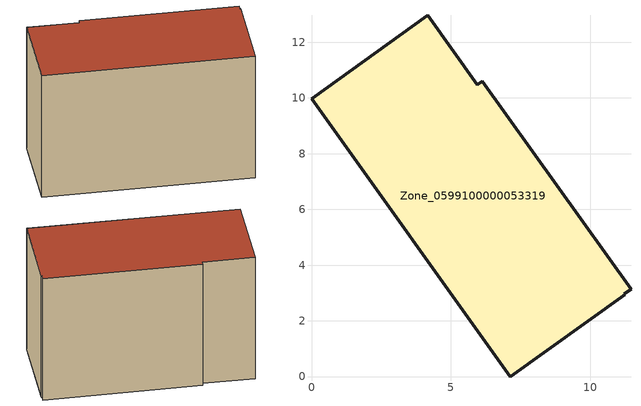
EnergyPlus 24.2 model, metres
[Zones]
Zone_0599100000053319
 floor ground (C_G): 7.14,0 0,9.98 4.17,12.96 5.95,10.47 6.13,10.6 11.47,3.14 11.22,2.98 11.25,2.94 z0
 wall outside (C_F): 5.95,10.47 4.17,12.96 0,9.98 7.14,0 11.25,2.94 11.22,2.98 11.47,3.14 6.13,10.6 5.95,10.47 z0:8.16
 roof outside (C_R): 11.25,2.94 11.22,2.98 11.47,3.14 6.13,10.6 5.95,10.47 4.17,12.96 0,9.98 7.14,0 z8.16
[BUILDING]
Pand.0599100000053319: North Axis=0; Terrain=City; Loads Convergence Tolerance Value=0.04; Temperature Convergence Tolerance Value=0.4; Solar Distribution=FullExterior; Maximum Number of Warmup Days=25; Minimum Number of Warmup Days=1
[Site:Location]
Rotterdam.The.Hague.AP_ZH_NLD Design_Conditions: Latitude=51.96; Longitude=4.45; Time Zone=1; Elevation=-4.5
[SITE:GROUNDTEMPERATURE:BUILDINGSURFACE]
18, 18, 18, 18, 18, 18, 18, 18, 18, 18, 18, 18
[MATERIAL] Thermal Absorptance=0.9; Solar Absorptance=0.7; Visible Absorptance=0.7
Name | Roughness | Thickness | Conductivity | Density | Specific Heat
G.TC.1975-1991 | MediumSmooth | 0.15 | 0.288461 | 540 | 1210
F.TC.1975-1991 | Rough | 0.3 | 0.230769 | 1920 | 840
R.TC.1975-1991 | MediumRough | 0.2 | 0.153846 | 1500 | 1000
[CONSTRUCTION]
C_G: G.TC.1975-1991
C_F: F.TC.1975-1991
C_R: R.TC.1975-1991
[ZONE]
Zone_0599100000053319: Type=1; Multiplier=1; Ceiling Height=Autocalculate; Volume=Autocalculate; Floor Area=autocalculate; Part of Total Floor Area=Yes
[ZONEINFILTRATION:DESIGNFLOWRATE]
Infil_Zone_0599100000053319: Zone or ZoneList or Space or SpaceList=Zone_0599100000053319; Schedule=AlwaysOn; Design Flow Rate Calculation Method=Flow/Area; Flow Rate per Floor Area=0.003; Constant Term Coefficient=1; Temperature Term Coefficient=0; Velocity Term Coefficient=0; Velocity Squared Term Coefficient=0
[HVACTEMPLATE:ZONE:IDEALLOADSAIRSYSTEM]
Zone_0599100000053319: Maximum Heating Supply Air Temperature=50; Minimum Cooling Supply Air Temperature=13; Maximum Heating Supply Air Humidity Ratio=0.0156; Minimum Cooling Supply Air Humidity Ratio=0.0077; Heating Limit=NoLimit; Cooling Limit=NoLimit; Dehumidification Control Type=ConstantSensibleHeatRatio; Cooling Sensible Heat Ratio=0.7; Dehumidification Setpoint=60; Humidification Control Type=None; Humidification Setpoint=30; Outdoor Air Method=None; Outdoor Air Flow Rate per Person=0.00944; Outdoor Air Flow Rate per Zone Floor Area=0; Outdoor Air Flow Rate per Zone=0; Demand Controlled Ventilation Type=None; Outdoor Air Economizer Type=NoEconomizer; Heat Recovery Type=None; Sensible Heat Recovery Effectiveness=0.7; Latent Heat Recovery Effectiveness=0.65
[ZONECONTROL:THERMOSTAT]
ThermostatControl_Zone_0599100000053319: Zone or ZoneList=Zone_0599100000053319; Control Type Schedule=DualSetpointControlType; Control 1=Thermostat_Zone_0599100000053319; Temperature Difference Between Cutout And Setpoint=0
[THERMOSTATSETPOINT:DUALSETPOINT]
Thermostat_Zone_0599100000053319: Heating Setpoint Temperature Schedule=HeatingSetpoint_Zone_0599100000053319; Cooling Setpoint Temperature Schedule=CoolingSetpoint_Zone_0599100000053319
[SCHEDULE:COMPACT]
HeatingSetpoint_Zone_0599100000053319: Through: 12/31, For: AllDays, Until: 24:00, 21
CoolingSetpoint_Zone_0599100000053319: Through: 12/31, For: AllDays, Until: 24:00, 24
DualSetpointControlType: Through: 12/31, For: AllDays, Until: 24:00, 4
AlwaysOn: Through: 12/31, For: AllDays, Until: 24:00, 1
